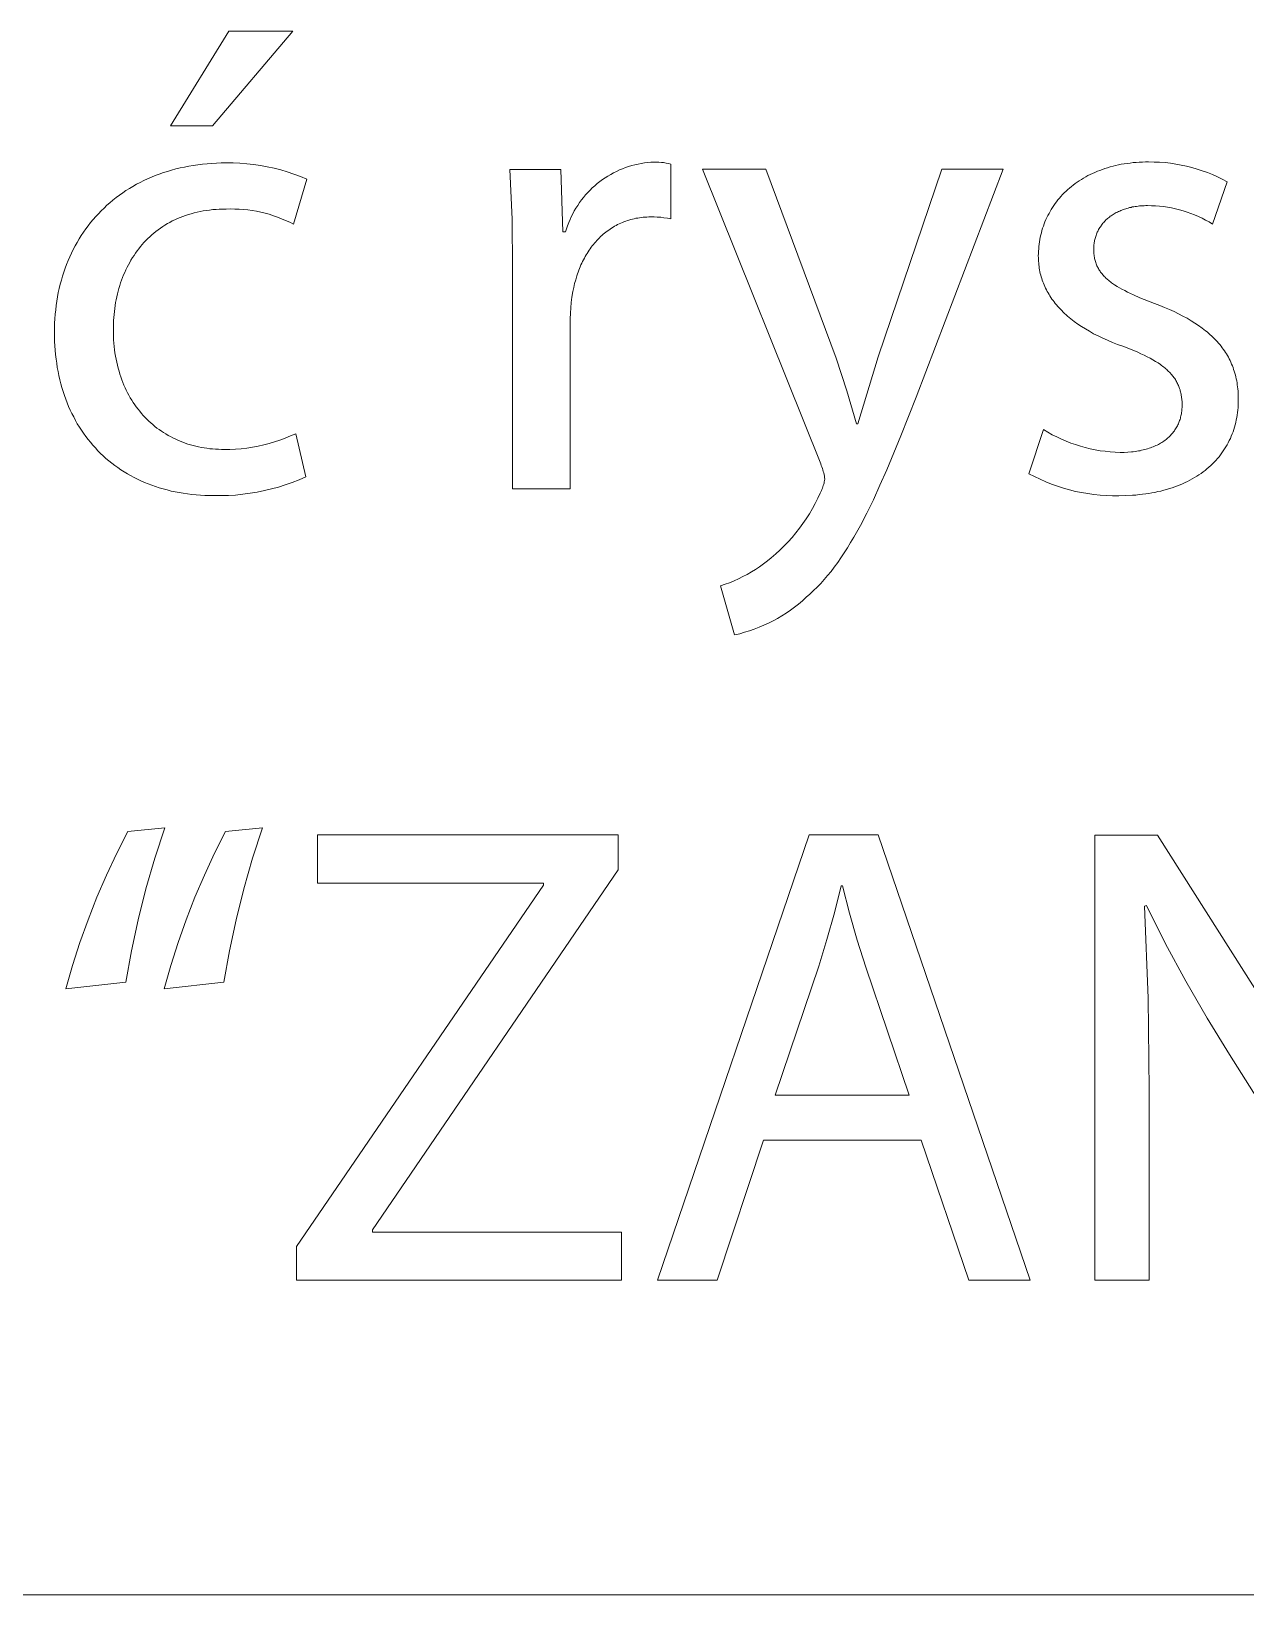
# Model space of a CAD drawing. Header units: millimetres. Extents: x -1576 to 3664, y -445 to 3215.
# Drawn here: x 2395.7 to 2492.1, y -445.4 to -321.3 of the extents above; entities that cross this region are included whole.
import ezdxf

# ---------------------------------------------------------------- set-up
doc = ezdxf.new("R2010")
doc.units = ezdxf.units.MM
doc.header["$MEASUREMENT"] = 0
doc.layers.add('Domyślny', color=7, linetype='Continuous', true_color=0x000000)

msp = doc.modelspace()

# ---------------------------------------------------------------- linework, layer by layer
at = {"layer": 'Domyślny', "color": 18, "lineweight": 15, "true_color": 0x000000}
for p, q in [((2406.76, -328.78), (2411.37, -321.28)), ((2416.47, -321.28), (2410.08, -328.78)), ((2411.37, -321.28), (2416.47, -321.28)), ((2410.08, -328.78), (2406.76, -328.78)), ((2405.54, -332.73), (2405.86, -332.62)), ((2405.86, -332.62), (2406.18, -332.5)), ((2406.18, -332.5), (2406.5, -332.4)), ((2406.5, -332.4), (2406.83, -332.3)), ((2406.83, -332.3), (2407.17, -332.21)), ((2407.17, -332.21), (2407.51, -332.13)), ((2407.51, -332.13), (2407.85, -332.06)), ((2407.85, -332.06), (2408.2, -331.99)), ((2408.2, -331.99), (2408.55, -331.93)), ((2408.55, -331.93), (2408.91, -331.88)), ((2408.91, -331.88), (2409.28, -331.83)), ((2409.28, -331.83), (2409.65, -331.79)), ((2409.65, -331.79), (2410.02, -331.77)), ((2410.02, -331.77), (2410.39, -331.75)), ((2410.39, -331.75), (2410.78, -331.73)), ((2410.78, -331.73), (2411.16, -331.73)), ((2411.16, -331.73), (2411.71, -331.73)), ((2411.71, -331.73), (2412.26, -331.76)), ((2412.26, -331.76), (2412.8, -331.8)), ((2412.8, -331.8), (2413.35, -331.86)), ((2413.35, -331.86), (2413.89, -331.94)), ((2413.89, -331.94), (2414.43, -332.04)), ((2414.43, -332.04), (2414.97, -332.16)), ((2414.97, -332.16), (2415.5, -332.29)), ((2415.5, -332.29), (2416.02, -332.45)), ((2416.02, -332.45), (2416.54, -332.62)), ((2416.54, -332.62), (2417.06, -332.81)), ((2433.87, -336.19), (2433.7, -332.24)), ((2433.7, -332.24), (2437.75, -332.24)), ((2437.75, -332.24), (2437.91, -337.21)), ((2441.47, -332.77), (2441.7, -332.64)), ((2441.7, -332.64), (2441.93, -332.52)), ((2441.93, -332.52), (2442.16, -332.4)), ((2442.16, -332.4), (2442.39, -332.29)), ((2442.39, -332.29), (2442.63, -332.19)), ((2442.63, -332.19), (2442.87, -332.1)), ((2442.87, -332.1), (2443.12, -332.02)), ((2443.12, -332.02), (2443.37, -331.94)), ((2443.37, -331.94), (2443.62, -331.88)), ((2443.62, -331.88), (2443.87, -331.82)), ((2443.87, -331.82), (2444.12, -331.77)), ((2444.12, -331.77), (2444.38, -331.73)), ((2444.38, -331.73), (2444.64, -331.7)), ((2444.64, -331.7), (2444.89, -331.67)), ((2444.89, -331.67), (2445.15, -331.66)), ((2445.15, -331.66), (2445.34, -331.66)), ((2445.34, -331.66), (2445.53, -331.68)), ((2445.53, -331.68), (2445.72, -331.69)), ((2445.72, -331.69), (2445.9, -331.71)), ((2445.9, -331.71), (2446.09, -331.74)), ((2446.09, -331.74), (2446.28, -331.78)), ((2446.28, -331.78), (2446.46, -331.82)), ((2446.46, -331.82), (2446.46, -336.16)), ((2458.37, -355.63), (2449, -332.23)), ((2449, -332.23), (2454.02, -332.23)), ((2454.02, -332.23), (2459.59, -347.22)), ((2462.94, -347.14), (2467.98, -332.23)), ((2472.85, -332.23), (2465.94, -350.33)), ((2467.98, -332.23), (2472.85, -332.23)), ((2479.59, -332.74), (2479.78, -332.65)), ((2479.78, -332.65), (2479.96, -332.56)), ((2479.96, -332.56), (2480.15, -332.48)), ((2480.15, -332.48), (2480.34, -332.39)), ((2480.34, -332.39), (2480.54, -332.32)), ((2480.54, -332.32), (2480.74, -332.24)), ((2480.74, -332.24), (2480.94, -332.17)), ((2480.94, -332.17), (2481.15, -332.11)), ((2481.15, -332.11), (2481.36, -332.05)), ((2481.36, -332.05), (2481.58, -331.99)), ((2481.58, -331.99), (2481.79, -331.94)), ((2481.79, -331.94), (2482.02, -331.89)), ((2482.02, -331.89), (2482.24, -331.84)), ((2482.24, -331.84), (2482.47, -331.8)), ((2482.47, -331.8), (2482.7, -331.77)), ((2482.7, -331.77), (2482.93, -331.74)), ((2482.93, -331.74), (2483.17, -331.71)), ((2483.17, -331.71), (2483.41, -331.69)), ((2483.41, -331.69), (2483.66, -331.67)), ((2483.66, -331.67), (2483.91, -331.66)), ((2483.91, -331.66), (2484.16, -331.65)), ((2484.16, -331.65), (2484.41, -331.65)), ((2484.41, -331.65), (2484.85, -331.66)), ((2484.85, -331.66), (2485.28, -331.68)), ((2485.28, -331.68), (2485.71, -331.71)), ((2485.71, -331.71), (2486.14, -331.76)), ((2486.14, -331.76), (2486.57, -331.82)), ((2486.57, -331.82), (2486.99, -331.9)), ((2486.99, -331.9), (2487.42, -331.99)), ((2487.42, -331.99), (2487.84, -332.1)), ((2487.84, -332.1), (2488.25, -332.22)), ((2488.25, -332.22), (2488.66, -332.35)), ((2488.66, -332.35), (2489.07, -332.5)), ((2489.07, -332.5), (2489.47, -332.66)), ((2489.47, -332.66), (2489.87, -332.83)), ((2403.21, -333.93), (2403.49, -333.76)), ((2403.49, -333.76), (2403.76, -333.59)), ((2403.76, -333.59), (2404.05, -333.43)), ((2404.05, -333.43), (2404.34, -333.28)), ((2404.34, -333.28), (2404.63, -333.13)), ((2404.63, -333.13), (2404.93, -332.99)), ((2404.93, -332.99), (2405.23, -332.86)), ((2405.23, -332.86), (2405.54, -332.73)), ((2417.56, -333.02), (2416.52, -336.6)), ((2417.06, -332.81), (2417.56, -333.02)), ((2439.88, -334.08), (2440.06, -333.89)), ((2440.06, -333.89), (2440.24, -333.71)), ((2440.24, -333.71), (2440.43, -333.54)), ((2440.43, -333.54), (2440.63, -333.37)), ((2440.63, -333.37), (2440.83, -333.21)), ((2440.83, -333.21), (2441.04, -333.06)), ((2441.04, -333.06), (2441.26, -332.91)), ((2441.26, -332.91), (2441.47, -332.77)), ((2477.85, -333.98), (2477.99, -333.85)), ((2477.99, -333.85), (2478.13, -333.73)), ((2478.13, -333.73), (2478.28, -333.61)), ((2478.28, -333.61), (2478.43, -333.49)), ((2478.43, -333.49), (2478.58, -333.37)), ((2478.58, -333.37), (2478.74, -333.26)), ((2478.74, -333.26), (2478.9, -333.15)), ((2478.9, -333.15), (2479.07, -333.04)), ((2479.07, -333.04), (2479.24, -332.94)), ((2479.24, -332.94), (2479.42, -332.84)), ((2479.42, -332.84), (2479.59, -332.74)), ((2490.64, -333.22), (2489.49, -336.59)), ((2489.87, -332.83), (2490.26, -333.02)), ((2490.26, -333.02), (2490.64, -333.22)), ((2401.47, -335.31), (2401.7, -335.09)), ((2401.7, -335.09), (2401.94, -334.89)), ((2401.94, -334.89), (2402.18, -334.68)), ((2402.18, -334.68), (2402.43, -334.48)), ((2402.43, -334.48), (2402.69, -334.29)), ((2402.69, -334.29), (2402.95, -334.11)), ((2402.95, -334.11), (2403.21, -333.93)), ((2438.94, -335.31), (2439.08, -335.1)), ((2439.08, -335.1), (2439.22, -334.88)), ((2439.22, -334.88), (2439.38, -334.67)), ((2439.38, -334.67), (2439.54, -334.47)), ((2439.54, -334.47), (2439.7, -334.27)), ((2439.7, -334.27), (2439.88, -334.08)), ((2476.78, -335.27), (2476.88, -335.11)), ((2476.88, -335.11), (2476.99, -334.96)), ((2476.99, -334.96), (2477.1, -334.81)), ((2477.1, -334.81), (2477.21, -334.67)), ((2477.21, -334.67), (2477.33, -334.53)), ((2477.33, -334.53), (2477.45, -334.39)), ((2477.45, -334.39), (2477.58, -334.25)), ((2477.58, -334.25), (2477.71, -334.11)), ((2477.71, -334.11), (2477.85, -333.98)), ((2483.57, -335.16), (2483.45, -335.18)), ((2483.69, -335.15), (2483.57, -335.16)), ((2483.81, -335.14), (2483.69, -335.15)), ((2483.93, -335.13), (2483.81, -335.14)), ((2484.06, -335.13), (2483.93, -335.13)), ((2484.18, -335.12), (2484.06, -335.13)), ((2484.31, -335.12), (2484.18, -335.12)), ((2484.63, -335.13), (2484.31, -335.12)), ((2484.95, -335.14), (2484.63, -335.13)), ((2485.27, -335.17), (2484.95, -335.14)), ((2485.59, -335.2), (2485.27, -335.17)), ((2400.4, -336.47), (2400.61, -336.23)), ((2400.61, -336.23), (2400.81, -335.99)), ((2400.81, -335.99), (2401.03, -335.76)), ((2401.03, -335.76), (2401.25, -335.53)), ((2401.25, -335.53), (2401.47, -335.31)), ((2406.89, -336.34), (2406.7, -336.45)), ((2407.1, -336.24), (2406.89, -336.34)), ((2407.3, -336.15), (2407.1, -336.24)), ((2407.51, -336.06), (2407.3, -336.15)), ((2407.73, -335.98), (2407.51, -336.06)), ((2407.95, -335.9), (2407.73, -335.98)), ((2408.17, -335.83), (2407.95, -335.9)), ((2408.4, -335.76), (2408.17, -335.83)), ((2408.63, -335.7), (2408.4, -335.76)), ((2408.86, -335.64), (2408.63, -335.7)), ((2409.1, -335.59), (2408.86, -335.64)), ((2409.35, -335.54), (2409.1, -335.59)), ((2409.59, -335.5), (2409.35, -335.54)), ((2409.84, -335.47), (2409.59, -335.5)), ((2410.1, -335.44), (2409.84, -335.47)), ((2410.36, -335.42), (2410.1, -335.44)), ((2410.62, -335.41), (2410.36, -335.42)), ((2410.89, -335.4), (2410.62, -335.41)), ((2411.16, -335.39), (2410.89, -335.4)), ((2411.51, -335.38), (2411.16, -335.39)), ((2411.86, -335.39), (2411.51, -335.38)), ((2412.2, -335.4), (2411.86, -335.39)), ((2412.55, -335.43), (2412.2, -335.4)), ((2412.89, -335.46), (2412.55, -335.43)), ((2413.24, -335.51), (2412.89, -335.46)), ((2413.58, -335.57), (2413.24, -335.51)), ((2413.92, -335.64), (2413.58, -335.57)), ((2414.26, -335.72), (2413.92, -335.64)), ((2414.59, -335.81), (2414.26, -335.72)), ((2414.92, -335.92), (2414.59, -335.81)), ((2415.25, -336.03), (2414.92, -335.92)), ((2415.57, -336.16), (2415.25, -336.03)), ((2415.89, -336.29), (2415.57, -336.16)), ((2416.21, -336.44), (2415.89, -336.29)), ((2433.91, -340.16), (2433.87, -336.19)), ((2438.37, -336.47), (2438.47, -336.23)), ((2438.47, -336.23), (2438.57, -336)), ((2438.57, -336), (2438.69, -335.77)), ((2438.69, -335.77), (2438.81, -335.54)), ((2438.81, -335.54), (2438.94, -335.31)), ((2442.75, -336.41), (2442.63, -336.46)), ((2442.89, -336.36), (2442.75, -336.41)), ((2443.02, -336.31), (2442.89, -336.36)), ((2443.15, -336.27), (2443.02, -336.31)), ((2443.29, -336.23), (2443.15, -336.27)), ((2443.42, -336.2), (2443.29, -336.23)), ((2443.56, -336.16), (2443.42, -336.2)), ((2443.7, -336.13), (2443.56, -336.16)), ((2443.84, -336.11), (2443.7, -336.13)), ((2443.98, -336.09), (2443.84, -336.11)), ((2444.13, -336.07), (2443.98, -336.09)), ((2444.27, -336.05), (2444.13, -336.07)), ((2444.42, -336.04), (2444.27, -336.05)), ((2444.57, -336.03), (2444.42, -336.04)), ((2444.72, -336.02), (2444.57, -336.03)), ((2444.87, -336.02), (2444.72, -336.02)), ((2445.14, -336.02), (2444.87, -336.02)), ((2445.4, -336.03), (2445.14, -336.02)), ((2445.67, -336.05), (2445.4, -336.03)), ((2445.93, -336.08), (2445.67, -336.05)), ((2446.2, -336.12), (2445.93, -336.08)), ((2446.46, -336.16), (2446.2, -336.12)), ((2476.12, -336.57), (2476.18, -336.4)), ((2476.18, -336.4), (2476.25, -336.23)), ((2476.25, -336.23), (2476.33, -336.06)), ((2476.33, -336.06), (2476.41, -335.9)), ((2476.41, -335.9), (2476.5, -335.74)), ((2476.5, -335.74), (2476.59, -335.58)), ((2476.59, -335.58), (2476.68, -335.42)), ((2476.68, -335.42), (2476.78, -335.27)), ((2480.9, -336.39), (2480.84, -336.46)), ((2480.96, -336.33), (2480.9, -336.39)), ((2481.02, -336.26), (2480.96, -336.33)), ((2481.09, -336.2), (2481.02, -336.26)), ((2481.15, -336.14), (2481.09, -336.2)), ((2481.22, -336.09), (2481.15, -336.14)), ((2481.29, -336.03), (2481.22, -336.09)), ((2481.36, -335.97), (2481.29, -336.03)), ((2481.44, -335.92), (2481.36, -335.97)), ((2481.52, -335.87), (2481.44, -335.92)), ((2481.59, -335.82), (2481.52, -335.87)), ((2481.67, -335.77), (2481.59, -335.82)), ((2481.76, -335.72), (2481.67, -335.77)), ((2481.84, -335.67), (2481.76, -335.72)), ((2481.93, -335.63), (2481.84, -335.67)), ((2482.02, -335.59), (2481.93, -335.63)), ((2482.11, -335.55), (2482.02, -335.59)), ((2482.2, -335.51), (2482.11, -335.55)), ((2482.29, -335.47), (2482.2, -335.51)), ((2482.39, -335.43), (2482.29, -335.47)), ((2482.49, -335.4), (2482.39, -335.43)), ((2482.59, -335.37), (2482.49, -335.4)), ((2482.69, -335.34), (2482.59, -335.37)), ((2482.79, -335.31), (2482.69, -335.34)), ((2482.9, -335.28), (2482.79, -335.31)), ((2483.01, -335.26), (2482.9, -335.28)), ((2483.11, -335.23), (2483.01, -335.26)), ((2483.23, -335.21), (2483.11, -335.23)), ((2483.34, -335.19), (2483.23, -335.21)), ((2483.45, -335.18), (2483.34, -335.19)), ((2485.91, -335.25), (2485.59, -335.2)), ((2486.22, -335.3), (2485.91, -335.25)), ((2486.54, -335.37), (2486.22, -335.3)), ((2486.85, -335.45), (2486.54, -335.37)), ((2487.16, -335.54), (2486.85, -335.45)), ((2487.46, -335.63), (2487.16, -335.54)), ((2487.76, -335.74), (2487.46, -335.63)), ((2488.06, -335.86), (2487.76, -335.74)), ((2488.36, -335.99), (2488.06, -335.86)), ((2488.65, -336.12), (2488.36, -335.99)), ((2488.93, -336.27), (2488.65, -336.12)), ((2489.22, -336.42), (2488.93, -336.27)), ((2399.5, -337.77), (2399.66, -337.5)), ((2399.66, -337.5), (2399.84, -337.23)), ((2399.84, -337.23), (2400.02, -336.97)), ((2400.02, -336.97), (2400.21, -336.72)), ((2400.21, -336.72), (2400.4, -336.47)), ((2405.1, -337.59), (2404.94, -337.74)), ((2405.26, -337.44), (2405.1, -337.59)), ((2405.43, -337.3), (2405.26, -337.44)), ((2405.59, -337.17), (2405.43, -337.3)), ((2405.77, -337.04), (2405.59, -337.17)), ((2405.95, -336.91), (2405.77, -337.04)), ((2406.13, -336.79), (2405.95, -336.91)), ((2406.31, -336.67), (2406.13, -336.79)), ((2406.5, -336.55), (2406.31, -336.67)), ((2406.7, -336.45), (2406.5, -336.55)), ((2416.52, -336.6), (2416.21, -336.44)), ((2437.91, -337.21), (2438.12, -337.21)), ((2438.12, -337.21), (2438.19, -336.96)), ((2438.19, -336.96), (2438.28, -336.72)), ((2438.28, -336.72), (2438.37, -336.47)), ((2440.9, -337.58), (2440.8, -337.68)), ((2441, -337.49), (2440.9, -337.58)), ((2441.11, -337.4), (2441, -337.49)), ((2441.21, -337.31), (2441.11, -337.4)), ((2441.32, -337.22), (2441.21, -337.31)), ((2441.43, -337.14), (2441.32, -337.22)), ((2441.54, -337.06), (2441.43, -337.14)), ((2441.66, -336.98), (2441.54, -337.06)), ((2441.77, -336.9), (2441.66, -336.98)), ((2441.89, -336.83), (2441.77, -336.9)), ((2442.01, -336.76), (2441.89, -336.83)), ((2442.13, -336.69), (2442.01, -336.76)), ((2442.25, -336.63), (2442.13, -336.69)), ((2442.37, -336.57), (2442.25, -336.63)), ((2442.5, -336.51), (2442.37, -336.57)), ((2442.63, -336.46), (2442.5, -336.51)), ((2475.77, -337.81), (2475.81, -337.63)), ((2475.81, -337.63), (2475.85, -337.45)), ((2475.85, -337.45), (2475.89, -337.27)), ((2475.89, -337.27), (2475.94, -337.09)), ((2475.94, -337.09), (2475.99, -336.91)), ((2475.99, -336.91), (2476.05, -336.74)), ((2476.05, -336.74), (2476.12, -336.57)), ((2480.18, -337.64), (2480.16, -337.72)), ((2480.21, -337.56), (2480.18, -337.64)), ((2480.24, -337.48), (2480.21, -337.56)), ((2480.27, -337.4), (2480.24, -337.48)), ((2480.3, -337.32), (2480.27, -337.4)), ((2480.33, -337.24), (2480.3, -337.32)), ((2480.37, -337.17), (2480.33, -337.24)), ((2480.4, -337.09), (2480.37, -337.17)), ((2480.44, -337.02), (2480.4, -337.09)), ((2480.49, -336.94), (2480.44, -337.02)), ((2480.53, -336.87), (2480.49, -336.94)), ((2480.58, -336.8), (2480.53, -336.87)), ((2480.63, -336.73), (2480.58, -336.8)), ((2480.68, -336.66), (2480.63, -336.73)), ((2480.73, -336.59), (2480.68, -336.66)), ((2480.78, -336.52), (2480.73, -336.59)), ((2480.84, -336.46), (2480.78, -336.52)), ((2489.49, -336.59), (2489.22, -336.42)), ((2398.89, -338.9), (2399.03, -338.61)), ((2399.03, -338.61), (2399.18, -338.32)), ((2399.18, -338.32), (2399.33, -338.04)), ((2399.33, -338.04), (2399.5, -337.77)), ((2403.97, -338.89), (2403.85, -339.07)), ((2404.09, -338.71), (2403.97, -338.89)), ((2404.23, -338.54), (2404.09, -338.71)), ((2404.36, -338.37), (2404.23, -338.54)), ((2404.5, -338.21), (2404.36, -338.37)), ((2404.64, -338.05), (2404.5, -338.21)), ((2404.79, -337.89), (2404.64, -338.05)), ((2404.94, -337.74), (2404.79, -337.89)), ((2439.91, -338.78), (2439.83, -338.91)), ((2439.99, -338.66), (2439.91, -338.78)), ((2440.07, -338.54), (2439.99, -338.66)), ((2440.15, -338.43), (2440.07, -338.54)), ((2440.24, -338.31), (2440.15, -338.43)), ((2440.33, -338.2), (2440.24, -338.31)), ((2440.42, -338.09), (2440.33, -338.2)), ((2440.51, -337.99), (2440.42, -338.09)), ((2440.61, -337.88), (2440.51, -337.99)), ((2440.7, -337.78), (2440.61, -337.88)), ((2440.8, -337.68), (2440.7, -337.78)), ((2475.66, -338.74), (2475.68, -338.55)), ((2475.66, -338.93), (2475.66, -338.74)), ((2475.68, -338.55), (2475.69, -338.36)), ((2475.69, -338.36), (2475.71, -338.18)), ((2475.71, -338.18), (2475.74, -337.99)), ((2475.74, -337.99), (2475.77, -337.81)), ((2480.06, -338.4), (2480.05, -338.49)), ((2480.05, -338.49), (2480.05, -338.58)), ((2480.05, -338.58), (2480.05, -338.68)), ((2480.05, -338.68), (2480.06, -338.77)), ((2480.07, -338.23), (2480.06, -338.32)), ((2480.06, -338.32), (2480.06, -338.4)), ((2480.06, -338.77), (2480.06, -338.87)), ((2480.06, -338.87), (2480.07, -338.96)), ((2480.08, -338.14), (2480.07, -338.23)), ((2480.09, -338.06), (2480.08, -338.14)), ((2480.1, -337.97), (2480.09, -338.06)), ((2480.12, -337.89), (2480.1, -337.97)), ((2480.14, -337.81), (2480.12, -337.89)), ((2480.16, -337.72), (2480.14, -337.81)), ((2398.28, -340.41), (2398.38, -340.1)), ((2398.38, -340.1), (2398.5, -339.79)), ((2398.5, -339.79), (2398.62, -339.49)), ((2398.62, -339.49), (2398.75, -339.19)), ((2398.75, -339.19), (2398.89, -338.9)), ((2403.3, -340.02), (2403.2, -340.21)), ((2403.4, -339.82), (2403.3, -340.02)), ((2403.51, -339.63), (2403.4, -339.82)), ((2403.61, -339.44), (2403.51, -339.63)), ((2403.73, -339.25), (2403.61, -339.44)), ((2403.85, -339.07), (2403.73, -339.25)), ((2439.22, -340.11), (2439.16, -340.25)), ((2439.28, -339.97), (2439.22, -340.11)), ((2439.34, -339.83), (2439.28, -339.97)), ((2439.4, -339.69), (2439.34, -339.83)), ((2439.47, -339.56), (2439.4, -339.69)), ((2439.54, -339.42), (2439.47, -339.56)), ((2439.61, -339.29), (2439.54, -339.42)), ((2439.68, -339.16), (2439.61, -339.29)), ((2439.75, -339.03), (2439.68, -339.16)), ((2439.83, -338.91), (2439.75, -339.03)), ((2475.65, -339.12), (2475.66, -338.93)), ((2475.66, -339.26), (2475.65, -339.12)), ((2475.66, -339.4), (2475.66, -339.26)), ((2475.67, -339.54), (2475.66, -339.4)), ((2475.68, -339.68), (2475.67, -339.54)), ((2475.69, -339.82), (2475.68, -339.68)), ((2475.71, -339.96), (2475.69, -339.82)), ((2475.73, -340.1), (2475.71, -339.96)), ((2475.75, -340.23), (2475.73, -340.1)), ((2480.07, -338.96), (2480.08, -339.05)), ((2480.08, -339.05), (2480.09, -339.14)), ((2480.09, -339.14), (2480.11, -339.23)), ((2480.11, -339.23), (2480.12, -339.32)), ((2480.12, -339.32), (2480.14, -339.4)), ((2480.14, -339.4), (2480.16, -339.49)), ((2480.16, -339.49), (2480.19, -339.57)), ((2480.19, -339.57), (2480.21, -339.65)), ((2480.21, -339.65), (2480.24, -339.73)), ((2480.24, -339.73), (2480.27, -339.81)), ((2480.27, -339.81), (2480.3, -339.89)), ((2480.3, -339.89), (2480.34, -339.97)), ((2480.34, -339.97), (2480.38, -340.04)), ((2480.38, -340.04), (2480.42, -340.12)), ((2480.42, -340.12), (2480.46, -340.19)), ((2397.92, -341.7), (2398, -341.37)), ((2398, -341.37), (2398.08, -341.04)), ((2398.08, -341.04), (2398.18, -340.72)), ((2398.18, -340.72), (2398.28, -340.41)), ((2402.79, -341.25), (2402.72, -341.47)), ((2402.86, -341.04), (2402.79, -341.25)), ((2402.94, -340.83), (2402.86, -341.04)), ((2403.02, -340.62), (2402.94, -340.83)), ((2403.11, -340.42), (2403.02, -340.62)), ((2403.2, -340.21), (2403.11, -340.42)), ((2433.91, -357.62), (2433.91, -340.16)), ((2438.83, -341.31), (2438.76, -341.63)), ((2438.92, -341), (2438.83, -341.31)), ((2439.01, -340.7), (2438.92, -341)), ((2439.06, -340.55), (2439.01, -340.7)), ((2439.11, -340.4), (2439.06, -340.55)), ((2439.16, -340.25), (2439.11, -340.4)), ((2475.78, -340.37), (2475.75, -340.23)), ((2475.81, -340.5), (2475.78, -340.37)), ((2475.85, -340.64), (2475.81, -340.5)), ((2475.88, -340.77), (2475.85, -340.64)), ((2475.92, -340.9), (2475.88, -340.77)), ((2475.96, -341.03), (2475.92, -340.9)), ((2476.01, -341.16), (2475.96, -341.03)), ((2476.06, -341.29), (2476.01, -341.16)), ((2476.11, -341.42), (2476.06, -341.29)), ((2480.46, -340.19), (2480.5, -340.26)), ((2480.5, -340.26), (2480.55, -340.33)), ((2480.55, -340.33), (2480.6, -340.4)), ((2480.6, -340.4), (2480.65, -340.47)), ((2480.65, -340.47), (2480.71, -340.54)), ((2480.71, -340.54), (2480.76, -340.61)), ((2480.76, -340.61), (2480.82, -340.67)), ((2480.82, -340.67), (2480.88, -340.74)), ((2480.88, -340.74), (2480.95, -340.8)), ((2480.95, -340.8), (2481.01, -340.87)), ((2481.01, -340.87), (2481.08, -340.93)), ((2481.08, -340.93), (2481.15, -340.99)), ((2481.15, -340.99), (2481.22, -341.05)), ((2481.22, -341.05), (2481.3, -341.11)), ((2481.3, -341.11), (2481.38, -341.18)), ((2481.38, -341.18), (2481.46, -341.24)), ((2481.46, -341.24), (2481.54, -341.3)), ((2481.54, -341.3), (2481.71, -341.41)), ((2397.72, -342.7), (2397.78, -342.37)), ((2397.78, -342.37), (2397.84, -342.03)), ((2397.84, -342.03), (2397.92, -341.7)), ((2402.44, -342.59), (2402.39, -342.82)), ((2402.48, -342.36), (2402.44, -342.59)), ((2402.54, -342.13), (2402.48, -342.36)), ((2402.59, -341.91), (2402.54, -342.13)), ((2402.65, -341.69), (2402.59, -341.91)), ((2402.72, -341.47), (2402.65, -341.69)), ((2438.62, -342.38), (2438.57, -342.81)), ((2438.7, -341.95), (2438.62, -342.38)), ((2438.76, -341.63), (2438.7, -341.95)), ((2476.17, -341.55), (2476.11, -341.42)), ((2476.23, -341.68), (2476.17, -341.55)), ((2476.29, -341.8), (2476.23, -341.68)), ((2476.36, -341.93), (2476.29, -341.8)), ((2476.43, -342.05), (2476.36, -341.93)), ((2476.5, -342.17), (2476.43, -342.05)), ((2476.57, -342.29), (2476.5, -342.17)), ((2476.65, -342.42), (2476.57, -342.29)), ((2476.73, -342.54), (2476.65, -342.42)), ((2476.82, -342.65), (2476.73, -342.54)), ((2481.71, -341.41), (2481.9, -341.53)), ((2481.9, -341.53), (2482.09, -341.64)), ((2482.09, -341.64), (2482.29, -341.76)), ((2482.29, -341.76), (2482.51, -341.87)), ((2482.51, -341.87), (2482.73, -341.98)), ((2482.73, -341.98), (2483.21, -342.2)), ((2483.21, -342.2), (2483.72, -342.43)), ((2483.72, -342.43), (2484.88, -342.89)), ((2397.57, -344.1), (2397.6, -343.75)), ((2397.6, -343.75), (2397.63, -343.4)), ((2397.63, -343.4), (2397.67, -343.05)), ((2397.67, -343.05), (2397.72, -342.7)), ((2402.27, -343.76), (2402.25, -344)), ((2402.29, -343.52), (2402.27, -343.76)), ((2402.32, -343.28), (2402.29, -343.52)), ((2402.36, -343.05), (2402.32, -343.28)), ((2402.39, -342.82), (2402.36, -343.05)), ((2438.5, -343.67), (2438.49, -344.1)), ((2438.53, -343.24), (2438.5, -343.67)), ((2438.57, -342.81), (2438.53, -343.24)), ((2476.91, -342.77), (2476.82, -342.65)), ((2477, -342.89), (2476.91, -342.77)), ((2477.1, -343.01), (2477, -342.89)), ((2477.19, -343.12), (2477.1, -343.01)), ((2477.3, -343.23), (2477.19, -343.12)), ((2477.4, -343.35), (2477.3, -343.23)), ((2477.51, -343.46), (2477.4, -343.35)), ((2477.62, -343.57), (2477.51, -343.46)), ((2477.74, -343.68), (2477.62, -343.57)), ((2477.86, -343.79), (2477.74, -343.68)), ((2477.98, -343.9), (2477.86, -343.79)), ((2484.88, -342.89), (2485.29, -343.05)), ((2485.29, -343.05), (2485.68, -343.21)), ((2485.68, -343.21), (2486.06, -343.37)), ((2486.06, -343.37), (2486.43, -343.54)), ((2486.43, -343.54), (2486.79, -343.72)), ((2486.79, -343.72), (2487.13, -343.89)), ((2397.53, -345.18), (2397.54, -344.82)), ((2397.54, -344.82), (2397.55, -344.46)), ((2397.55, -344.46), (2397.57, -344.1)), ((2402.22, -344.48), (2402.21, -344.73)), ((2402.21, -344.73), (2402.21, -344.97)), ((2402.21, -344.97), (2402.21, -345.25)), ((2402.23, -344.24), (2402.22, -344.48)), ((2402.25, -344), (2402.23, -344.24)), ((2438.49, -344.1), (2438.49, -357.62)), ((2478.1, -344), (2477.98, -343.9)), ((2478.23, -344.11), (2478.1, -344)), ((2478.5, -344.32), (2478.23, -344.11)), ((2478.78, -344.52), (2478.5, -344.32)), ((2479.08, -344.72), (2478.78, -344.52)), ((2479.39, -344.91), (2479.08, -344.72)), ((2479.71, -345.1), (2479.39, -344.91)), ((2487.13, -343.89), (2487.46, -344.07)), ((2487.46, -344.07), (2487.78, -344.26)), ((2487.78, -344.26), (2488.08, -344.45)), ((2488.08, -344.45), (2488.37, -344.64)), ((2488.37, -344.64), (2488.65, -344.84)), ((2488.65, -344.84), (2488.79, -344.95)), ((2488.79, -344.95), (2488.92, -345.05)), ((2488.92, -345.05), (2489.05, -345.15)), ((2397.54, -345.54), (2397.53, -345.18)), ((2397.55, -345.9), (2397.54, -345.54)), ((2397.57, -346.26), (2397.55, -345.9)), ((2397.59, -346.61), (2397.57, -346.26)), ((2402.21, -345.25), (2402.22, -345.52)), ((2402.22, -345.52), (2402.23, -345.79)), ((2402.23, -345.79), (2402.25, -346.05)), ((2402.25, -346.05), (2402.28, -346.31)), ((2402.28, -346.31), (2402.31, -346.57)), ((2480.04, -345.29), (2479.71, -345.1)), ((2480.39, -345.47), (2480.04, -345.29)), ((2480.76, -345.64), (2480.39, -345.47)), ((2481.14, -345.81), (2480.76, -345.64)), ((2481.53, -345.98), (2481.14, -345.81)), ((2481.93, -346.14), (2481.53, -345.98)), ((2482.35, -346.29), (2481.93, -346.14)), ((2482.97, -346.53), (2482.35, -346.29)), ((2489.05, -345.15), (2489.17, -345.26)), ((2489.17, -345.26), (2489.3, -345.37)), ((2489.3, -345.37), (2489.41, -345.47)), ((2489.41, -345.47), (2489.53, -345.58)), ((2489.53, -345.58), (2489.64, -345.7)), ((2489.64, -345.7), (2489.75, -345.81)), ((2489.75, -345.81), (2489.86, -345.92)), ((2489.86, -345.92), (2489.96, -346.04)), ((2489.96, -346.04), (2490.06, -346.16)), ((2490.06, -346.16), (2490.16, -346.28)), ((2490.16, -346.28), (2490.25, -346.4)), ((2397.62, -346.95), (2397.59, -346.61)), ((2397.66, -347.3), (2397.62, -346.95)), ((2397.71, -347.63), (2397.66, -347.3)), ((2402.31, -346.57), (2402.34, -346.82)), ((2402.34, -346.82), (2402.38, -347.07)), ((2402.38, -347.07), (2402.43, -347.32)), ((2402.43, -347.32), (2402.48, -347.56)), ((2402.48, -347.56), (2402.53, -347.8)), ((2459.59, -347.22), (2460.44, -349.82)), ((2461.32, -352.44), (2462.94, -347.14)), ((2483.54, -346.76), (2482.97, -346.53)), ((2483.8, -346.88), (2483.54, -346.76)), ((2484.06, -347), (2483.8, -346.88)), ((2484.3, -347.12), (2484.06, -347)), ((2484.53, -347.24), (2484.3, -347.12)), ((2484.75, -347.36), (2484.53, -347.24)), ((2484.96, -347.49), (2484.75, -347.36)), ((2485.16, -347.61), (2484.96, -347.49)), ((2490.25, -346.4), (2490.34, -346.52)), ((2490.34, -346.52), (2490.42, -346.64)), ((2490.42, -346.64), (2490.51, -346.77)), ((2490.51, -346.77), (2490.59, -346.9)), ((2490.59, -346.9), (2490.66, -347.03)), ((2490.66, -347.03), (2490.74, -347.16)), ((2490.74, -347.16), (2490.81, -347.29)), ((2490.81, -347.29), (2490.88, -347.43)), ((2490.88, -347.43), (2490.94, -347.56)), ((2490.94, -347.56), (2491, -347.7)), ((2397.76, -347.97), (2397.71, -347.63)), ((2397.82, -348.3), (2397.76, -347.97)), ((2397.89, -348.62), (2397.82, -348.3)), ((2397.96, -348.95), (2397.89, -348.62)), ((2402.53, -347.8), (2402.59, -348.03)), ((2402.59, -348.03), (2402.66, -348.27)), ((2402.66, -348.27), (2402.72, -348.49)), ((2402.72, -348.49), (2402.8, -348.72)), ((2402.8, -348.72), (2402.88, -348.94)), ((2485.35, -347.74), (2485.16, -347.61)), ((2485.44, -347.81), (2485.35, -347.74)), ((2485.52, -347.87), (2485.44, -347.81)), ((2485.61, -347.94), (2485.52, -347.87)), ((2485.69, -348), (2485.61, -347.94)), ((2485.77, -348.07), (2485.69, -348)), ((2485.85, -348.14), (2485.77, -348.07)), ((2485.92, -348.21), (2485.85, -348.14)), ((2485.99, -348.28), (2485.92, -348.21)), ((2486.06, -348.34), (2485.99, -348.28)), ((2486.13, -348.41), (2486.06, -348.34)), ((2486.19, -348.49), (2486.13, -348.41)), ((2486.25, -348.56), (2486.19, -348.49)), ((2486.31, -348.63), (2486.25, -348.56)), ((2486.37, -348.7), (2486.31, -348.63)), ((2486.42, -348.78), (2486.37, -348.7)), ((2486.48, -348.85), (2486.42, -348.78)), ((2491, -347.7), (2491.06, -347.84)), ((2491.06, -347.84), (2491.11, -347.98)), ((2491.11, -347.98), (2491.16, -348.13)), ((2491.16, -348.13), (2491.21, -348.27)), ((2491.21, -348.27), (2491.25, -348.42)), ((2491.25, -348.42), (2491.3, -348.57)), ((2491.3, -348.57), (2491.33, -348.72)), ((2491.33, -348.72), (2491.37, -348.87)), ((2398.04, -349.26), (2397.96, -348.95)), ((2398.13, -349.57), (2398.04, -349.26)), ((2398.22, -349.88), (2398.13, -349.57)), ((2398.32, -350.19), (2398.22, -349.88)), ((2402.88, -348.94), (2402.96, -349.16)), ((2402.96, -349.16), (2403.05, -349.37)), ((2403.05, -349.37), (2403.14, -349.58)), ((2403.14, -349.58), (2403.24, -349.78)), ((2403.24, -349.78), (2403.34, -349.99)), ((2403.34, -349.99), (2403.44, -350.18)), ((2460.44, -349.82), (2461.21, -352.44)), ((2486.53, -348.93), (2486.48, -348.85)), ((2486.57, -349), (2486.53, -348.93)), ((2486.62, -349.08), (2486.57, -349)), ((2486.66, -349.16), (2486.62, -349.08)), ((2486.7, -349.24), (2486.66, -349.16)), ((2486.74, -349.32), (2486.7, -349.24)), ((2486.78, -349.4), (2486.74, -349.32)), ((2486.81, -349.49), (2486.78, -349.4)), ((2486.84, -349.57), (2486.81, -349.49)), ((2486.87, -349.65), (2486.84, -349.57)), ((2486.9, -349.74), (2486.87, -349.65)), ((2486.92, -349.83), (2486.9, -349.74)), ((2486.95, -349.91), (2486.92, -349.83)), ((2486.97, -350), (2486.95, -349.91)), ((2486.99, -350.09), (2486.97, -350)), ((2491.37, -348.87), (2491.4, -349.03)), ((2491.4, -349.03), (2491.43, -349.19)), ((2491.43, -349.19), (2491.45, -349.35)), ((2491.45, -349.35), (2491.47, -349.51)), ((2491.47, -349.51), (2491.49, -349.68)), ((2491.49, -349.68), (2491.51, -349.84)), ((2491.51, -349.84), (2491.52, -350.01)), ((2491.52, -350.01), (2491.53, -350.18)), ((2398.43, -350.48), (2398.32, -350.19)), ((2398.54, -350.78), (2398.43, -350.48)), ((2398.66, -351.07), (2398.54, -350.78)), ((2398.79, -351.35), (2398.66, -351.07)), ((2403.44, -350.18), (2403.55, -350.38)), ((2403.55, -350.38), (2403.67, -350.57)), ((2403.67, -350.57), (2403.79, -350.75)), ((2403.79, -350.75), (2403.91, -350.93)), ((2403.91, -350.93), (2404.03, -351.11)), ((2404.03, -351.11), (2404.17, -351.28)), ((2404.17, -351.28), (2404.3, -351.45)), ((2465.94, -350.33), (2464.74, -353.4)), ((2487, -350.19), (2486.99, -350.09)), ((2487.02, -350.28), (2487, -350.19)), ((2487.03, -350.37), (2487.02, -350.28)), ((2487.04, -350.47), (2487.03, -350.37)), ((2487.05, -350.57), (2487.04, -350.47)), ((2487.06, -350.66), (2487.05, -350.57)), ((2487.05, -351.26), (2487.06, -351.16)), ((2487.05, -351.35), (2487.05, -351.26)), ((2487.06, -350.76), (2487.06, -350.66)), ((2487.06, -350.86), (2487.06, -350.76)), ((2487.07, -350.97), (2487.06, -350.86)), ((2487.06, -351.06), (2487.07, -350.97)), ((2487.06, -351.16), (2487.06, -351.06)), ((2491.51, -351.15), (2491.49, -351.35)), ((2491.52, -350.95), (2491.51, -351.15)), ((2491.53, -350.74), (2491.52, -350.95)), ((2491.53, -350.18), (2491.53, -350.36)), ((2491.53, -350.36), (2491.53, -350.53)), ((2491.53, -350.53), (2491.53, -350.74)), ((2398.92, -351.63), (2398.79, -351.35)), ((2399.06, -351.9), (2398.92, -351.63)), ((2399.2, -352.17), (2399.06, -351.9)), ((2399.35, -352.44), (2399.2, -352.17)), ((2399.51, -352.7), (2399.35, -352.44)), ((2404.3, -351.45), (2404.44, -351.62)), ((2404.44, -351.62), (2404.58, -351.78)), ((2404.58, -351.78), (2404.72, -351.93)), ((2404.72, -351.93), (2404.87, -352.08)), ((2404.87, -352.08), (2405.03, -352.23)), ((2405.03, -352.23), (2405.18, -352.38)), ((2405.18, -352.38), (2405.34, -352.51)), ((2405.34, -352.51), (2405.51, -352.65)), ((2461.21, -352.44), (2461.32, -352.44)), ((2486.69, -352.6), (2486.73, -352.52)), ((2486.73, -352.52), (2486.77, -352.44)), ((2486.77, -352.44), (2486.8, -352.35)), ((2486.8, -352.35), (2486.84, -352.27)), ((2486.84, -352.27), (2486.87, -352.18)), ((2486.87, -352.18), (2486.9, -352.09)), ((2486.9, -352.09), (2486.93, -352)), ((2486.93, -352), (2486.95, -351.91)), ((2486.95, -351.91), (2486.97, -351.82)), ((2486.97, -351.82), (2486.99, -351.73)), ((2486.99, -351.73), (2487.01, -351.64)), ((2487.01, -351.64), (2487.02, -351.54)), ((2487.02, -351.54), (2487.04, -351.45)), ((2487.04, -351.45), (2487.05, -351.35)), ((2491.28, -352.52), (2491.23, -352.71)), ((2491.33, -352.33), (2491.28, -352.52)), ((2491.37, -352.14), (2491.33, -352.33)), ((2491.41, -351.95), (2491.37, -352.14)), ((2491.44, -351.75), (2491.41, -351.95)), ((2491.47, -351.55), (2491.44, -351.75)), ((2491.49, -351.35), (2491.47, -351.55)), ((2399.67, -352.95), (2399.51, -352.7)), ((2399.84, -353.2), (2399.67, -352.95)), ((2400.02, -353.44), (2399.84, -353.2)), ((2400.2, -353.68), (2400.02, -353.44)), ((2400.39, -353.91), (2400.2, -353.68)), ((2405.51, -352.65), (2405.67, -352.78)), ((2405.67, -352.78), (2405.84, -352.9)), ((2405.84, -352.9), (2406.02, -353.02)), ((2406.02, -353.02), (2406.19, -353.14)), ((2406.19, -353.14), (2406.37, -353.25)), ((2406.37, -353.25), (2406.56, -353.36)), ((2406.56, -353.36), (2406.74, -353.46)), ((2406.74, -353.46), (2406.93, -353.56)), ((2406.93, -353.56), (2407.12, -353.65)), ((2407.12, -353.65), (2407.32, -353.74)), ((2407.32, -353.74), (2407.52, -353.82)), ((2415.01, -353.88), (2415.44, -353.74)), ((2415.44, -353.74), (2415.86, -353.58)), ((2415.86, -353.58), (2416.28, -353.41)), ((2416.28, -353.41), (2416.69, -353.23)), ((2416.69, -353.23), (2417.48, -356.66)), ((2464.74, -353.4), (2463.62, -356.1)), ((2474.9, -356.41), (2476.05, -352.9)), ((2476.05, -352.9), (2476.4, -353.11)), ((2476.4, -353.11), (2476.75, -353.31)), ((2476.75, -353.31), (2477.11, -353.49)), ((2477.11, -353.49), (2477.48, -353.66)), ((2477.48, -353.66), (2477.85, -353.82)), ((2485.62, -353.81), (2485.71, -353.75)), ((2485.71, -353.75), (2485.79, -353.69)), ((2485.79, -353.69), (2485.86, -353.63)), ((2485.86, -353.63), (2485.94, -353.56)), ((2485.94, -353.56), (2486.01, -353.5)), ((2486.01, -353.5), (2486.08, -353.43)), ((2486.08, -353.43), (2486.15, -353.36)), ((2486.15, -353.36), (2486.21, -353.29)), ((2486.21, -353.29), (2486.27, -353.22)), ((2486.27, -353.22), (2486.33, -353.15)), ((2486.33, -353.15), (2486.39, -353.07)), ((2486.39, -353.07), (2486.45, -353)), ((2486.45, -353), (2486.5, -352.92)), ((2486.5, -352.92), (2486.55, -352.84)), ((2486.55, -352.84), (2486.6, -352.76)), ((2486.6, -352.76), (2486.64, -352.68)), ((2486.64, -352.68), (2486.69, -352.6)), ((2490.81, -353.78), (2490.73, -353.95)), ((2490.9, -353.61), (2490.81, -353.78)), ((2490.97, -353.43), (2490.9, -353.61)), ((2491.04, -353.25), (2490.97, -353.43)), ((2491.11, -353.08), (2491.04, -353.25)), ((2491.17, -352.89), (2491.11, -353.08)), ((2491.23, -352.71), (2491.17, -352.89)), ((2400.58, -354.14), (2400.39, -353.91)), ((2400.78, -354.36), (2400.58, -354.14)), ((2400.98, -354.58), (2400.78, -354.36)), ((2401.19, -354.79), (2400.98, -354.58)), ((2401.4, -354.99), (2401.19, -354.79)), ((2401.62, -355.19), (2401.4, -354.99)), ((2407.52, -353.82), (2407.72, -353.9)), ((2407.72, -353.9), (2407.92, -353.98)), ((2407.92, -353.98), (2408.13, -354.05)), ((2408.13, -354.05), (2408.34, -354.11)), ((2408.34, -354.11), (2408.55, -354.17)), ((2408.55, -354.17), (2408.76, -354.22)), ((2408.76, -354.22), (2408.98, -354.27)), ((2408.98, -354.27), (2409.2, -354.32)), ((2409.2, -354.32), (2409.42, -354.35)), ((2409.42, -354.35), (2409.64, -354.39)), ((2409.64, -354.39), (2409.86, -354.42)), ((2409.86, -354.42), (2410.09, -354.44)), ((2410.09, -354.44), (2410.32, -354.46)), ((2410.32, -354.46), (2410.55, -354.47)), ((2410.55, -354.47), (2410.79, -354.48)), ((2410.79, -354.48), (2411.02, -354.48)), ((2411.02, -354.48), (2411.47, -354.48)), ((2411.47, -354.48), (2411.92, -354.45)), ((2411.92, -354.45), (2412.37, -354.42)), ((2412.37, -354.42), (2412.82, -354.37)), ((2412.82, -354.37), (2413.26, -354.3)), ((2413.26, -354.3), (2413.71, -354.22)), ((2413.71, -354.22), (2414.15, -354.12)), ((2414.15, -354.12), (2414.58, -354.01)), ((2414.58, -354.01), (2415.01, -353.88)), ((2477.85, -353.82), (2478.22, -353.97)), ((2478.22, -353.97), (2478.6, -354.1)), ((2478.6, -354.1), (2478.99, -354.22)), ((2478.99, -354.22), (2479.37, -354.33)), ((2479.37, -354.33), (2479.77, -354.43)), ((2479.77, -354.43), (2480.16, -354.51)), ((2480.16, -354.51), (2480.56, -354.58)), ((2480.56, -354.58), (2480.96, -354.63)), ((2480.96, -354.63), (2481.36, -354.68)), ((2481.36, -354.68), (2481.76, -354.7)), ((2481.76, -354.7), (2482.16, -354.72)), ((2482.16, -354.72), (2482.47, -354.71)), ((2482.47, -354.71), (2482.77, -354.7)), ((2482.77, -354.7), (2483.05, -354.68)), ((2483.05, -354.68), (2483.19, -354.66)), ((2483.19, -354.66), (2483.33, -354.64)), ((2483.33, -354.64), (2483.46, -354.62)), ((2483.46, -354.62), (2483.6, -354.6)), ((2483.6, -354.6), (2483.73, -354.58)), ((2483.73, -354.58), (2483.85, -354.55)), ((2483.85, -354.55), (2483.98, -354.52)), ((2483.98, -354.52), (2484.1, -354.49)), ((2484.1, -354.49), (2484.22, -354.46)), ((2484.22, -354.46), (2484.33, -354.43)), ((2484.33, -354.43), (2484.45, -354.39)), ((2484.45, -354.39), (2484.56, -354.35)), ((2484.56, -354.35), (2484.67, -354.31)), ((2484.67, -354.31), (2484.78, -354.27)), ((2484.78, -354.27), (2484.88, -354.23)), ((2484.88, -354.23), (2484.98, -354.18)), ((2484.98, -354.18), (2485.08, -354.13)), ((2485.08, -354.13), (2485.18, -354.08)), ((2485.18, -354.08), (2485.27, -354.03)), ((2485.27, -354.03), (2485.36, -353.98)), ((2485.36, -353.98), (2485.45, -353.92)), ((2485.45, -353.92), (2485.54, -353.87)), ((2485.54, -353.87), (2485.62, -353.81)), ((2490.12, -354.91), (2490, -355.06)), ((2490.23, -354.75), (2490.12, -354.91)), ((2490.34, -354.6), (2490.23, -354.75)), ((2490.44, -354.44), (2490.34, -354.6)), ((2490.54, -354.28), (2490.44, -354.44)), ((2490.64, -354.11), (2490.54, -354.28)), ((2490.73, -353.95), (2490.64, -354.11)), ((2401.85, -355.38), (2401.62, -355.19)), ((2402.08, -355.57), (2401.85, -355.38)), ((2402.32, -355.75), (2402.08, -355.57)), ((2402.56, -355.92), (2402.32, -355.75)), ((2402.81, -356.09), (2402.56, -355.92)), ((2403.06, -356.25), (2402.81, -356.09)), ((2403.32, -356.41), (2403.06, -356.25)), ((2458.42, -355.75), (2458.37, -355.63)), ((2458.47, -355.86), (2458.42, -355.75)), ((2458.51, -355.98), (2458.47, -355.86)), ((2458.55, -356.1), (2458.51, -355.98)), ((2458.58, -356.22), (2458.55, -356.1)), ((2458.62, -356.34), (2458.58, -356.22)), ((2463.62, -356.1), (2463.08, -357.32)), ((2488.73, -356.26), (2488.57, -356.38)), ((2488.89, -356.14), (2488.73, -356.26)), ((2489.04, -356.02), (2488.89, -356.14)), ((2489.19, -355.89), (2489.04, -356.02)), ((2489.34, -355.76), (2489.19, -355.89)), ((2489.48, -355.62), (2489.34, -355.76)), ((2489.62, -355.49), (2489.48, -355.62)), ((2489.75, -355.35), (2489.62, -355.49)), ((2489.87, -355.2), (2489.75, -355.35)), ((2490, -355.06), (2489.87, -355.2)), ((2403.58, -356.56), (2403.32, -356.41)), ((2403.85, -356.7), (2403.58, -356.56)), ((2404.12, -356.84), (2403.85, -356.7)), ((2404.4, -356.97), (2404.12, -356.84)), ((2404.68, -357.1), (2404.4, -356.97)), ((2404.97, -357.21), (2404.68, -357.1)), ((2405.26, -357.32), (2404.97, -357.21)), ((2405.56, -357.43), (2405.26, -357.32)), ((2405.86, -357.53), (2405.56, -357.43)), ((2415.31, -357.47), (2414.76, -357.62)), ((2415.86, -357.29), (2415.31, -357.47)), ((2416.41, -357.1), (2415.86, -357.29)), ((2416.95, -356.89), (2416.41, -357.1)), ((2417.48, -356.66), (2416.95, -356.89)), ((2458.51, -357.55), (2458.55, -357.45)), ((2458.55, -357.45), (2458.58, -357.35)), ((2458.58, -357.35), (2458.61, -357.25)), ((2458.61, -357.25), (2458.64, -357.15)), ((2458.64, -356.46), (2458.62, -356.34)), ((2458.67, -356.59), (2458.64, -356.46)), ((2458.64, -357.15), (2458.66, -357.05)), ((2458.66, -357.05), (2458.68, -356.94)), ((2458.68, -356.71), (2458.67, -356.59)), ((2458.7, -356.84), (2458.68, -356.71)), ((2458.68, -356.94), (2458.7, -356.84)), ((2463.08, -357.32), (2462.56, -358.47)), ((2475.34, -356.64), (2474.9, -356.41)), ((2475.79, -356.85), (2475.34, -356.64)), ((2476.24, -357.05), (2475.79, -356.85)), ((2476.7, -357.24), (2476.24, -357.05)), ((2477.17, -357.4), (2476.7, -357.24)), ((2477.64, -357.55), (2477.17, -357.4)), ((2486.49, -357.45), (2486.28, -357.52)), ((2486.7, -357.37), (2486.49, -357.45)), ((2486.91, -357.29), (2486.7, -357.37)), ((2487.11, -357.2), (2486.91, -357.29)), ((2487.31, -357.11), (2487.11, -357.2)), ((2487.5, -357.02), (2487.31, -357.11)), ((2487.69, -356.92), (2487.5, -357.02)), ((2487.87, -356.82), (2487.69, -356.92)), ((2488.05, -356.72), (2487.87, -356.82)), ((2488.23, -356.61), (2488.05, -356.72)), ((2488.4, -356.5), (2488.23, -356.61)), ((2488.57, -356.38), (2488.4, -356.5)), ((2406.17, -357.62), (2405.86, -357.53)), ((2406.48, -357.7), (2406.17, -357.62)), ((2406.79, -357.78), (2406.48, -357.7)), ((2407.11, -357.85), (2406.79, -357.78)), ((2407.44, -357.91), (2407.11, -357.85)), ((2407.76, -357.96), (2407.44, -357.91)), ((2408.1, -358.01), (2407.76, -357.96)), ((2408.44, -358.05), (2408.1, -358.01)), ((2408.78, -358.09), (2408.44, -358.05)), ((2409.12, -358.11), (2408.78, -358.09)), ((2409.47, -358.13), (2409.12, -358.11)), ((2409.83, -358.14), (2409.47, -358.13)), ((2410.18, -358.15), (2409.83, -358.14)), ((2410.76, -358.15), (2410.18, -358.15)), ((2411.34, -358.13), (2410.76, -358.15)), ((2411.91, -358.1), (2411.34, -358.13)), ((2412.49, -358.04), (2411.91, -358.1)), ((2413.06, -357.96), (2412.49, -358.04)), ((2413.63, -357.87), (2413.06, -357.96)), ((2414.2, -357.75), (2413.63, -357.87)), ((2414.76, -357.62), (2414.2, -357.75)), ((2438.49, -357.62), (2433.91, -357.62)), ((2457.93, -358.77), (2458.14, -358.36)), ((2458.14, -358.36), (2458.33, -357.94)), ((2458.33, -357.94), (2458.38, -357.84)), ((2458.38, -357.84), (2458.43, -357.75)), ((2458.43, -357.75), (2458.47, -357.65)), ((2458.47, -357.65), (2458.51, -357.55)), ((2462.56, -358.47), (2462.04, -359.53)), ((2478.12, -357.69), (2477.64, -357.55)), ((2478.6, -357.81), (2478.12, -357.69)), ((2479.08, -357.91), (2478.6, -357.81)), ((2479.57, -357.99), (2479.08, -357.91)), ((2480.06, -358.06), (2479.57, -357.99)), ((2480.56, -358.11), (2480.06, -358.06)), ((2481.05, -358.14), (2480.56, -358.11)), ((2481.54, -358.16), (2481.05, -358.14)), ((2482.04, -358.16), (2481.54, -358.16)), ((2482.6, -358.15), (2482.04, -358.16)), ((2483.14, -358.12), (2482.6, -358.15)), ((2483.4, -358.1), (2483.14, -358.12)), ((2483.67, -358.07), (2483.4, -358.1)), ((2483.92, -358.04), (2483.67, -358.07)), ((2484.18, -358.01), (2483.92, -358.04)), ((2484.43, -357.97), (2484.18, -358.01)), ((2484.67, -357.93), (2484.43, -357.97)), ((2484.91, -357.89), (2484.67, -357.93)), ((2485.15, -357.83), (2484.91, -357.89)), ((2485.39, -357.78), (2485.15, -357.83)), ((2485.62, -357.72), (2485.39, -357.78)), ((2485.84, -357.66), (2485.62, -357.72)), ((2486.06, -357.59), (2485.84, -357.66)), ((2486.28, -357.52), (2486.06, -357.59)), ((2456.96, -360.36), (2457.23, -359.98)), ((2457.23, -359.98), (2457.47, -359.59)), ((2457.47, -359.59), (2457.71, -359.18)), ((2457.71, -359.18), (2457.93, -358.77)), ((2462.04, -359.53), (2461.52, -360.52)), ((2456.1, -361.46), (2456.4, -361.11)), ((2456.4, -361.11), (2456.69, -360.74)), ((2456.69, -360.74), (2456.96, -360.36)), ((2461.52, -360.52), (2461.01, -361.44)), ((2454.8, -362.78), (2455.14, -362.47)), ((2455.14, -362.47), (2455.47, -362.14)), ((2455.47, -362.14), (2455.79, -361.81)), ((2455.79, -361.81), (2456.1, -361.46)), ((2460.49, -362.29), (2460.24, -362.7)), ((2460.75, -361.88), (2460.49, -362.29)), ((2461.01, -361.44), (2460.75, -361.88)), ((2453.52, -363.79), (2453.83, -363.56)), ((2453.83, -363.56), (2454.14, -363.33)), ((2454.14, -363.33), (2454.44, -363.08)), ((2454.44, -363.08), (2454.8, -362.78)), ((2459.72, -363.46), (2459.45, -363.82)), ((2459.98, -363.08), (2459.72, -363.46)), ((2460.24, -362.7), (2459.98, -363.08)), ((2451.14, -365.06), (2451.49, -364.91)), ((2451.49, -364.91), (2451.85, -364.75)), ((2451.85, -364.75), (2452.19, -364.58)), ((2452.19, -364.58), (2452.53, -364.4)), ((2452.53, -364.4), (2452.87, -364.2)), ((2452.87, -364.2), (2453.2, -364)), ((2453.2, -364), (2453.52, -363.79)), ((2458.65, -364.81), (2458.37, -365.12)), ((2458.92, -364.49), (2458.65, -364.81)), ((2459.19, -364.16), (2458.92, -364.49)), ((2459.45, -363.82), (2459.19, -364.16)), ((2450.41, -365.32), (2450.78, -365.19)), ((2451.54, -369.21), (2450.41, -365.32)), ((2450.78, -365.19), (2451.14, -365.06)), ((2457.52, -365.96), (2457.23, -366.22)), ((2457.81, -365.69), (2457.52, -365.96)), ((2458.09, -365.41), (2457.81, -365.69)), ((2458.37, -365.12), (2458.09, -365.41)), ((2455.97, -367.24), (2455.64, -367.47)), ((2456.3, -367.01), (2455.97, -367.24)), ((2456.62, -366.76), (2456.3, -367.01)), ((2456.93, -366.49), (2456.62, -366.76)), ((2457.23, -366.22), (2456.93, -366.49)), ((2453.48, -368.6), (2453.1, -368.75)), ((2453.85, -368.44), (2453.48, -368.6)), ((2454.22, -368.27), (2453.85, -368.44)), ((2454.59, -368.09), (2454.22, -368.27)), ((2454.94, -367.9), (2454.59, -368.09)), ((2455.29, -367.69), (2454.94, -367.9)), ((2455.64, -367.47), (2455.29, -367.69)), ((2451.94, -369.11), (2451.54, -369.21)), ((2452.33, -369), (2451.94, -369.11)), ((2452.72, -368.88), (2452.33, -369)), ((2453.1, -368.75), (2452.72, -368.88)), ((2402.49, -386.53), (2403.36, -384.82)), ((2403.36, -384.82), (2406.29, -384.52)), ((2406.29, -384.52), (2405.5, -386.93)), ((2410.25, -386.53), (2411.11, -384.82)), ((2411.11, -384.82), (2414.06, -384.52)), ((2414.06, -384.52), (2413.27, -386.93)), ((2418.43, -388.91), (2418.43, -385.09)), ((2418.43, -385.09), (2442.28, -385.09)), ((2442.28, -385.09), (2442.28, -387.87)), ((2445.41, -420.44), (2457.45, -385.08)), ((2457.45, -385.08), (2462.93, -385.08)), ((2462.93, -385.08), (2475, -420.44)), ((2480.14, -420.43), (2480.14, -385.1)), ((2480.14, -385.1), (2485.12, -385.1)), ((2485.12, -385.1), (2496.44, -402.98)), ((2401.67, -388.27), (2402.49, -386.53)), ((2405.5, -386.93), (2404.8, -389.36)), ((2409.44, -388.27), (2410.25, -386.53)), ((2413.27, -386.93), (2412.57, -389.36)), ((2400.91, -390.04), (2401.67, -388.27)), ((2408.69, -390.04), (2409.44, -388.27)), ((2442.28, -387.87), (2422.78, -416.45)), ((2404.8, -389.36), (2404.18, -391.82)), ((2412.57, -389.36), (2411.95, -391.82)), ((2416.74, -417.77), (2436.35, -389.07)), ((2436.35, -388.91), (2418.43, -388.91)), ((2436.35, -389.07), (2436.35, -388.91)), ((2460, -389.13), (2459.46, -391.27)), ((2460.1, -389.13), (2460, -389.13)), ((2460.67, -391.3), (2460.1, -389.13)), ((2400.2, -391.82), (2400.91, -390.04)), ((2407.99, -391.82), (2408.69, -390.04)), ((2484.23, -390.7), (2484.07, -390.75)), ((2484.07, -390.75), (2484.36, -398.04)), ((2485.74, -393.73), (2484.23, -390.7)), ((2399.55, -393.63), (2400.2, -391.82)), ((2404.18, -391.82), (2403.64, -394.29)), ((2407.35, -393.63), (2407.99, -391.82)), ((2411.95, -391.82), (2411.42, -394.29)), ((2459.46, -391.27), (2458.87, -393.4)), ((2461.28, -393.45), (2460.67, -391.3)), ((2458.87, -393.4), (2458.23, -395.52)), ((2461.95, -395.59), (2461.28, -393.45)), ((2398.96, -395.46), (2399.55, -393.63)), ((2403.64, -394.29), (2403.19, -396.79)), ((2406.77, -395.46), (2407.35, -393.63)), ((2411.42, -394.29), (2410.97, -396.79)), ((2487.35, -396.71), (2485.74, -393.73)), ((2398.43, -397.31), (2398.96, -395.46)), ((2406.24, -397.31), (2406.77, -395.46)), ((2458.23, -395.52), (2454.76, -405.74)), ((2465.4, -405.74), (2461.95, -395.59)), ((2403.19, -396.79), (2398.43, -397.31)), ((2410.97, -396.79), (2406.24, -397.31)), ((2489.05, -399.64), (2487.35, -396.71)), ((2484.36, -398.04), (2484.44, -405.34)), ((2490.84, -402.51), (2489.05, -399.64)), ((2502.06, -420.43), (2490.84, -402.51)), ((2454.76, -405.74), (2465.4, -405.74)), ((2484.44, -405.34), (2484.44, -420.43)), ((2453.82, -409.32), (2450.15, -420.44)), ((2466.35, -409.32), (2453.82, -409.32)), ((2470.13, -420.44), (2466.35, -409.32)), ((2422.78, -416.45), (2422.78, -416.62)), ((2422.78, -416.62), (2442.55, -416.62)), ((2442.55, -416.62), (2442.55, -420.43)), ((2416.74, -420.43), (2416.74, -417.77)), ((2442.55, -420.43), (2416.74, -420.43)), ((2450.15, -420.44), (2445.41, -420.44)), ((2475, -420.44), (2470.13, -420.44)), ((2484.44, -420.43), (2480.14, -420.43)), ((3659.29, -445.41), (-1575.68, -445.41)), ((3659.29, -445.41), (1684.04, -445.41))]:
    msp.add_line(p, q, dxfattribs=at)

doc.saveas('drawing.dxf')
